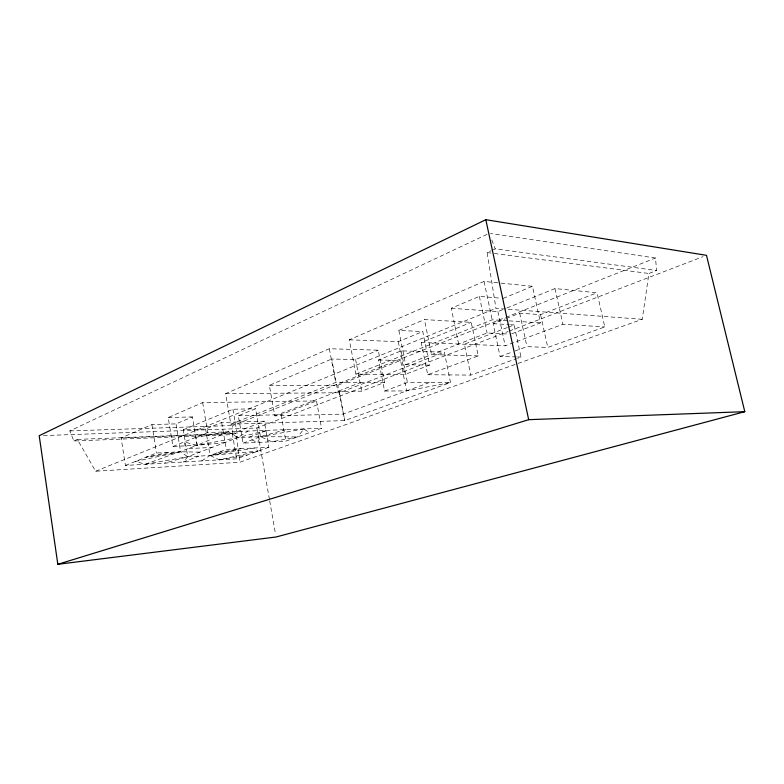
<?xml version="1.0" encoding="UTF-8"?>
<svg xmlns="http://www.w3.org/2000/svg" width="784" height="784" viewBox="0 0 784 784"><rect width="100%" height="100%" fill="white"/><g stroke="black" fill="none" stroke-linecap="round" stroke-linejoin="round"><path stroke-width="0.59" stroke-dasharray="3.92 2.94" d="M487.04 234.357L69.825 430.906L73.853 441.01L232.358 434.64L232.77 425.526L504.543 317.834M73.853 441.01L77.351 439.412L95.619 471.233L239.816 462.256L642.253 319.313L648.907 273.479L656.62 270.5L655.483 258.014L490.461 233.495M251.693 439.932L257.662 442.46L260.474 436.649L255.564 408.787L238.316 415.755L243.069 443.146L285.846 441.127L321.558 428.28L316.501 400.938L202.654 402.594L168.217 417.539L172.95 446.459L197.176 445.322L237.836 437.609L260.474 436.649L271.911 441.784L297.469 436.943L303.996 428.936L309.376 432.66M249.253 437.129L267.256 430.328L237.836 437.609L187.739 456.729L183.378 462.001L198.989 456.102M201.625 460.914L210.053 455.494L226.282 449.428L268.892 447.233L264.286 421.194L221.676 422.488L205.594 428.985L183.28 429.769L187.739 456.729L210.053 455.494L257.907 451.182L255.006 447.948L210.053 455.494L205.594 428.985M199.763 452.143L180.604 451.78L135.544 461.404L145.295 464.265L197.176 445.322L195.833 437.325L228.193 431.808L237.836 437.609L248.028 431.053M642.253 319.313L495.949 308.347L487.099 252.556L491.156 250.713M492.166 250.253L495.204 248.861L656.62 270.5M268.892 447.233L236.641 458.836L125.42 465.451L121.128 437.982L151.949 424.605L176.018 423.87L192.433 416.921L197.176 445.322L224.802 442.588M228.193 431.808L197.176 445.322L184.25 441.951L185.171 445.89M429.554 365.119L405.642 364.697L398.831 330.397L422.772 331.554L429.554 365.119L404.799 374.546L355.887 374.135L349.321 339.795L484.051 281.427L499.78 283.014M384.581 391.04L407.435 382.514L450.545 382.563L406.592 390.893L384.581 391.04L378.535 359.993L401.163 350.869L444.332 352.163L450.545 382.563L344.744 420.577L230.868 424.203L225.606 393.646L329.358 348.733L378.231 350.183L384.523 382.494L361.679 391.187L337.816 391.343L331.73 359.013L355.613 359.513L378.231 350.183M398.831 330.397L424.448 319.578L471.223 322.361L478.24 355.887L427.721 374.732L421.243 342.53L471.223 322.361M458.66 344.049L451.27 308.249L479.367 296.372L500.741 298.204M429.426 382.533L343.206 414.089L274.782 415.883L269.333 385.356L331.73 359.013M183.28 429.769L232.936 409.248L255.564 408.787M349.321 339.795L398.282 341.657L422.772 331.554M503.112 298.4L532.463 286.297L540.47 322.851L510.786 334.16M95.619 471.233L495.949 308.347M451.27 308.249L497.899 311.601L505.729 308.435M506.856 307.985L554.984 288.561L597.026 292.785L604.807 326.928L547.751 347.439L526.936 346.646L513.51 351.565M125.42 465.451L156.526 453.025L180.604 451.78L187.739 456.729L164.611 463.119M172.95 446.459L207.721 432.582L321.558 428.28M355.887 374.135L492.185 319.794L507.875 320.793M230.868 424.203L335.699 382.435L384.523 382.494M505.68 317.383L655.483 258.014M516.372 356.916L500.084 356.475L493.126 323.665L505.298 318.853M506.405 318.412L519.694 313.159L540.558 314.658L597.026 292.785M269.333 385.356L337.786 385.267L400.565 360.464L406.592 390.893M405.642 364.697L487.089 332.975L508.414 334.043M274.782 415.883L360.63 382.465M121.128 437.982L232.299 433.611L264.286 421.194M238.316 415.755L281.093 414.677L316.501 400.938M507.326 327.536L464.393 344.176L470.802 375.095L516.46 358.69M508.463 327.104L514.108 324.909L521.017 357.043L517.597 358.278M225.606 393.646L339.511 392.755L444.332 352.163M232.358 434.64L236.092 433.199L239.816 462.256M43.443 435.581L256.878 427.986L508.12 331.505M509.267 331.064L703.081 256.633M243.069 443.146L260.474 436.649L285.905 429.622M421.243 342.53L505.19 345.822L562.922 324.272L604.807 326.928M500.084 356.475L512.393 351.967M218.099 452.486L240.806 448.673L210.053 455.494L219.373 459.865L257.907 451.182M168.678 452.397L145.902 457.268L180.604 451.78L176.018 423.87M303.996 428.936L260.474 436.649L297.469 436.943M145.295 464.265L187.739 456.729M219.373 459.865L247.156 455.053M188.817 448.575L212.111 447.429M77.351 439.412L236.092 433.199M69.825 430.906L232.77 425.526M168.217 417.539L192.433 416.921M427.721 374.732L470.802 375.095M378.535 359.993L400.565 360.464M478.24 355.887L431.543 354.613L424.448 319.578M517.528 356.955L521.017 357.043M493.126 323.665L509.443 324.635M510.609 324.703L514.108 324.909M509.09 320.862L540.47 322.851M500.996 283.132L532.463 286.297M487.099 252.556L493.126 253.34M494.332 253.497L648.907 273.479M491.803 239.982L495.204 248.861M554.984 288.561L562.922 324.272M540.558 314.658L547.751 347.439M519.694 313.159L526.936 346.646M497.899 311.601L505.19 345.822M484.051 281.427L492.185 319.794M479.367 296.372L487.089 332.975M401.163 350.869L407.435 382.514M398.282 341.657L404.799 374.546M355.613 359.513L361.679 391.187M339.511 392.755L344.744 420.577L337.786 385.267M329.358 348.733L335.699 382.435M281.093 414.677L285.846 441.127M256.878 427.986L269.48 499.653M269.686 500.858L275.615 534.59M232.936 409.248L237.836 437.609M232.299 433.611L236.641 458.836M221.676 422.488L226.282 449.428M202.654 402.594L207.721 432.582M151.949 424.605L156.526 453.025"/><path stroke-width="1.18" d="M485.825 219.696L39.2 435.728L57.83 564.304L276.046 537.001L744.8 411.678L706.482 255.329L485.825 219.696L528.681 419.675L744.8 411.678M57.83 564.304L528.681 419.675"/></g></svg>
